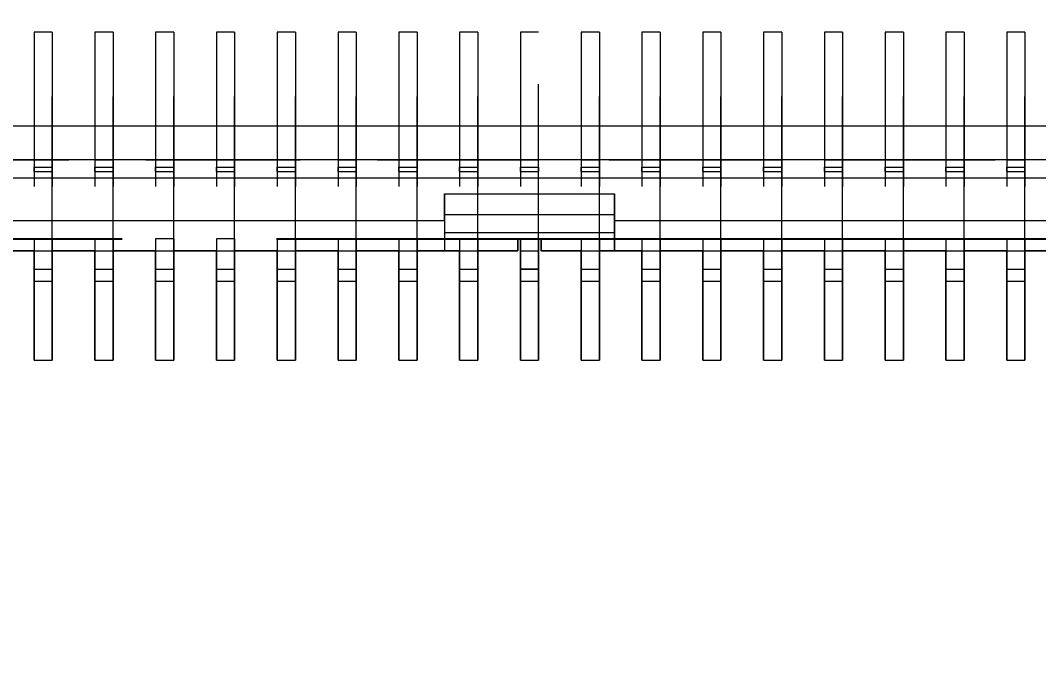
# Model space of a CAD drawing. Header units: millimetres. Extents: x 0 to 403, y 0 to 280.
# Drawn here: x 323.43 to 331.8, y 74.8 to 80.23 of the extents above; entities that cross this region are included whole.
import ezdxf

# ---------------------------------------------------------------- set-up
doc = ezdxf.new("R2010")
doc.units = ezdxf.units.MM
doc.linetypes.add('CENTER', pattern=[10.16, 6.35, -1.27, 1.27, -1.27])
doc.linetypes.add('HIDDEN', pattern=[1.905, 1.27, -0.635])
doc.layers.add('CL', color=2, linetype='CENTER')
doc.layers.add('DIM', color=1, linetype='Continuous')
doc.styles.add('SLDTEXTSTYLE0', font='romans__.ttf', dxfattribs={"width": 0.94})
doc.dimstyles.new('SLDDIMSTYLE1', dxfattribs={"dimtxt": 3, "dimasz": 2, "dimexe": 0, "dimexo": 0.0625, "dimgap": 0.75, "dimtad": 0, "dimtih": 1, "dimtoh": 1, "dimrnd": 1e-09, "dimzin": 12, "dimdsep": 46, "dimtxsty": 'SLDTEXTSTYLE0', "dimblk1": 'NONE', "dimblk2": 'NONE', "dimsah": 1, "dimcen": 0.09, "dimadec": 0, "dimazin": 3, "dimtfac": 1, "dimtofl": 0, "dimtmove": 0, "dimatfit": 3, "dimldrblk": 'NONE', "dimfxl": 1, "dimfrac": 2, "dimtolj": 1, "dimtzin": 12, "dimarcsym": 0})
doc.dimstyles.new('SLDDIMSTYLE2', dxfattribs={"dimtxt": 3, "dimasz": 2, "dimexe": 0, "dimexo": 0.0625, "dimgap": 0.75, "dimtad": 0, "dimtih": 1, "dimtoh": 1, "dimrnd": 1e-09, "dimzin": 4, "dimdsep": 46, "dimtxsty": 'SLDTEXTSTYLE0', "dimblk1": 'NONE', "dimblk2": 'NONE', "dimsah": 1, "dimcen": 0.09, "dimadec": 0, "dimazin": 1, "dimtfac": 1, "dimtofl": 0, "dimtmove": 0, "dimatfit": 3, "dimldrblk": 'NONE', "dimfxl": 1, "dimfrac": 2, "dimtolj": 1, "dimtzin": 12, "dimarcsym": 0})
doc.dimstyles.new('SLDDIMSTYLE7', dxfattribs={"dimtxt": 3, "dimasz": 2, "dimexe": 0, "dimexo": 0.0625, "dimgap": 0.75, "dimtad": 1, "dimrnd": 1e-09, "dimzin": 12, "dimdsep": 46, "dimtxsty": 'SLDTEXTSTYLE0', "dimsah": 1, "dimcen": 0.09, "dimadec": 0, "dimazin": 3, "dimtol": 1, "dimtp": 0.15, "dimtm": 0.15, "dimtfac": 1, "dimtofl": 0, "dimtmove": 0, "dimatfit": 3, "dimfxl": 1, "dimfrac": 2, "dimtolj": 1, "dimarcsym": 0})

# ---------------------------------------------------------------- blocks, each defined once
blk = doc.blocks.new('_D_46')
at = {"layer": 'DIM', "transparency": 16777216}
for p, q in [((306.0133, 71.6405), (306.0133, 76.4291)), ((309.8648, 66.6405), (306.0133, 71.6405)), ((309.8648, 66.6405), (309.8648, 61.6405))]:
    blk.add_line(p, q, dxfattribs=at)
at = {"layer": 'DIM', "transparency": 16777216, "insert": (308.2729, 48.5947), "char_height": 3, "attachment_point": 1, "rotation": 90, "style": 'SLDTEXTSTYLE0'}
blk.add_mtext('74.20', dxfattribs=at)
blk = doc.blocks.new('_NONE')
blk = doc.blocks.new('_D_48')
at = {"layer": 'DIM', "transparency": 16777216}
for p, q in [((264.1333, 71.6405), (264.1333, 82.1791)), ((264.1202, 66.6405), (264.1333, 71.6405)), ((264.1202, 66.6405), (264.1202, 61.6405))]:
    blk.add_line(p, q, dxfattribs=at)
at = {"layer": 'DIM', "transparency": 16777216, "insert": (262.5284, 45.703), "char_height": 3, "attachment_point": 1, "rotation": 90, "style": 'SLDTEXTSTYLE0'}
blk.add_mtext('116.08', dxfattribs=at)
blk = doc.blocks.new('_D_56')
at = {"layer": 'DIM', "transparency": 16777216}
for p, q in [((303.9633, 93.5291), (303.9633, 66.2346)), ((365.7633, 93.5291), (365.7633, 66.2346)), ((365.7633, 67.2346), (303.9633, 67.2346))]:
    blk.add_line(p, q, dxfattribs=at)
for points in [[(303.9633, 67.2346), (305.9633, 66.9846), (305.9633, 67.4846)], [(365.7633, 67.2346), (363.7633, 67.4846), (363.7633, 66.9846)]]:
    blk.add_solid(points, dxfattribs=at)
at = {"layer": 'DIM', "transparency": 16777216, "char_height": 3, "attachment_point": 1, "style": 'SLDTEXTSTYLE0'}
for s, insert in [('61.80', (319.8779, 71.2556)), (' ±0.15', (332.9237, 71.2556))]:
    blk.add_mtext(s, dxfattribs=dict(at, insert=insert))
blk = doc.blocks.new('SW_CENTERMARKSYMBOL_2')
at = {"layer": 'CL', "color": 0}
blk.add_line((46, -87), (112, -87), dxfattribs=at)

msp = doc.modelspace()

# ---------------------------------------------------------------- linework, layer by layer
at = {"color": 7, "linetype": 'HIDDEN', "lineweight": 0}
for p, q in [((323.6883, 80.1291), (323.5383, 80.1291)), ((323.5383, 80.1291), (323.5383, 78.3291)), ((323.5383, 80.1291), (323.5383, 78.4291)), ((323.6883, 78.3291), (323.6883, 80.1291)), ((323.6883, 80.1291), (323.6883, 78.4291)), ((324.1883, 80.1291), (324.0383, 80.1291)), ((324.0383, 80.1291), (324.0383, 78.3291)), ((324.0383, 80.1291), (324.0383, 78.4291)), ((324.1883, 78.3291), (324.1883, 80.1291)), ((324.1883, 80.1291), (324.1883, 78.4291)), ((324.6883, 80.1291), (324.5383, 80.1291)), ((324.5383, 80.1291), (324.5383, 78.3291)), ((324.5383, 80.1291), (324.5383, 78.4291)), ((324.6883, 78.3291), (324.6883, 80.1291)), ((324.6883, 80.1291), (324.6883, 78.4291)), ((325.1883, 80.1291), (325.0383, 80.1291)), ((325.0383, 80.1291), (325.0383, 78.3291)), ((325.0383, 80.1291), (325.0383, 78.4291)), ((325.1883, 78.3291), (325.1883, 80.1291)), ((325.1883, 80.1291), (325.1883, 78.4291)), ((325.6883, 80.1291), (325.5383, 80.1291)), ((325.5383, 80.1291), (325.5383, 78.3291)), ((325.5383, 80.1291), (325.5383, 78.4291)), ((325.6883, 78.3291), (325.6883, 80.1291)), ((325.6883, 80.1291), (325.6883, 78.4291)), ((326.1883, 80.1291), (326.0383, 80.1291)), ((326.0383, 80.1291), (326.0383, 78.3291)), ((326.0383, 80.1291), (326.0383, 78.4291)), ((326.1883, 78.3291), (326.1883, 80.1291)), ((326.1883, 80.1291), (326.1883, 78.4291)), ((326.6883, 80.1291), (326.5383, 80.1291)), ((326.5383, 80.1291), (326.5383, 78.3291)), ((326.5383, 80.1291), (326.5383, 78.4291)), ((326.6883, 78.3291), (326.6883, 80.1291)), ((326.6883, 80.1291), (326.6883, 78.4291)), ((327.1883, 80.1291), (327.0383, 80.1291)), ((327.0383, 80.1291), (327.0383, 78.3291)), ((327.0383, 80.1291), (327.0383, 78.4291)), ((327.1883, 78.3291), (327.1883, 80.1291)), ((327.1883, 80.1291), (327.1883, 78.4291)), ((327.5383, 80.1291), (327.5383, 78.4291)), ((327.6883, 80.1291), (327.5383, 80.1291)), ((327.6883, 78.4291), (327.6883, 80.1291)), ((328.1883, 80.1291), (328.0383, 80.1291)), ((328.0383, 80.1291), (328.0383, 78.3291)), ((328.0383, 80.1291), (328.0383, 78.4291)), ((328.1883, 78.3291), (328.1883, 80.1291)), ((328.1883, 80.1291), (328.1883, 78.4291)), ((328.6883, 80.1291), (328.5383, 80.1291)), ((328.5383, 80.1291), (328.5383, 78.3291)), ((328.5383, 80.1291), (328.5383, 78.4291)), ((328.6883, 78.3291), (328.6883, 80.1291)), ((328.6883, 80.1291), (328.6883, 78.4291)), ((329.1883, 80.1291), (329.0383, 80.1291)), ((329.0383, 80.1291), (329.0383, 78.3291)), ((329.0383, 80.1291), (329.0383, 78.4291)), ((329.1883, 78.3291), (329.1883, 80.1291)), ((329.1883, 80.1291), (329.1883, 78.4291)), ((329.6883, 80.1291), (329.5383, 80.1291)), ((329.5383, 80.1291), (329.5383, 78.3291)), ((329.5383, 80.1291), (329.5383, 78.4291)), ((329.6883, 78.3291), (329.6883, 80.1291)), ((329.6883, 80.1291), (329.6883, 78.4291)), ((330.1883, 80.1291), (330.0383, 80.1291)), ((330.0383, 80.1291), (330.0383, 78.3291)), ((330.0383, 80.1291), (330.0383, 78.4291)), ((330.1883, 78.3291), (330.1883, 80.1291)), ((330.1883, 80.1291), (330.1883, 78.4291)), ((330.6883, 80.1291), (330.5383, 80.1291)), ((330.5383, 80.1291), (330.5383, 78.3291)), ((330.5383, 80.1291), (330.5383, 78.4291)), ((330.6883, 78.3291), (330.6883, 80.1291)), ((330.6883, 80.1291), (330.6883, 78.4291)), ((331.1883, 80.1291), (331.0383, 80.1291)), ((331.0383, 80.1291), (331.0383, 78.3291)), ((331.0383, 80.1291), (331.0383, 78.4291)), ((331.1883, 78.3291), (331.1883, 80.1291)), ((331.1883, 80.1291), (331.1883, 78.4291)), ((331.6883, 80.1291), (331.5383, 80.1291)), ((331.5383, 80.1291), (331.5383, 78.3291)), ((331.5383, 80.1291), (331.5383, 78.4291)), ((331.6883, 78.3291), (331.6883, 80.1291)), ((331.6883, 80.1291), (331.6883, 78.4291)), ((307.3133, 79.0791), (362.4133, 79.0791)), ((323.5383, 79.0791), (323.6883, 79.0791)), ((323.5383, 79.0791), (323.5383, 78.9815)), ((323.6883, 78.9815), (323.6883, 79.0791)), ((324.0383, 79.0791), (324.1883, 79.0791)), ((324.0383, 79.0791), (324.0383, 78.9815)), ((324.1883, 78.9815), (324.1883, 79.0791)), ((324.5383, 79.0791), (324.6883, 79.0791)), ((324.5383, 79.0791), (324.5383, 78.9815)), ((324.6883, 78.9815), (324.6883, 79.0791)), ((325.0383, 79.0791), (325.1883, 79.0791)), ((325.0383, 79.0791), (325.0383, 78.9815)), ((325.1883, 78.9815), (325.1883, 79.0791)), ((325.5383, 79.0791), (325.6883, 79.0791)), ((325.5383, 79.0791), (325.5383, 78.9815)), ((325.6883, 78.9815), (325.6883, 79.0791)), ((326.0383, 79.0791), (326.1883, 79.0791)), ((326.0383, 79.0791), (326.0383, 78.9815)), ((326.1883, 78.9815), (326.1883, 79.0791)), ((326.5383, 79.0791), (326.6883, 79.0791)), ((326.5383, 79.0791), (326.5383, 78.9815)), ((326.6883, 78.9815), (326.6883, 79.0791)), ((327.0383, 79.0791), (327.1883, 79.0791)), ((327.0383, 79.0791), (327.0383, 78.9815)), ((327.1883, 78.9815), (327.1883, 79.0791)), ((327.5383, 79.0791), (327.6883, 79.0791)), ((327.5383, 79.0791), (327.5383, 78.9815)), ((327.6883, 78.9815), (327.6883, 79.0791)), ((328.0383, 79.0791), (328.1883, 79.0791)), ((328.0383, 79.0791), (328.0383, 78.9815)), ((328.1883, 78.9815), (328.1883, 79.0791)), ((328.5383, 79.0791), (328.6883, 79.0791)), ((328.5383, 79.0791), (328.5383, 78.9815)), ((328.6883, 78.9815), (328.6883, 79.0791)), ((329.0383, 79.0791), (329.1883, 79.0791)), ((329.0383, 79.0791), (329.0383, 78.9815)), ((329.1883, 78.9815), (329.1883, 79.0791)), ((329.5383, 79.0791), (329.6883, 79.0791)), ((329.5383, 79.0791), (329.5383, 78.9815)), ((329.6883, 78.9815), (329.6883, 79.0791)), ((330.0383, 79.0791), (330.1883, 79.0791)), ((330.0383, 79.0791), (330.0383, 78.9815)), ((330.1883, 78.9815), (330.1883, 79.0791)), ((330.5383, 79.0791), (330.6883, 79.0791)), ((330.5383, 79.0791), (330.5383, 78.9815)), ((330.6883, 78.9815), (330.6883, 79.0791)), ((331.0383, 79.0791), (331.1883, 79.0791)), ((331.0383, 79.0791), (331.0383, 78.9815)), ((331.1883, 78.9815), (331.1883, 79.0791)), ((331.5383, 79.0791), (331.6883, 79.0791)), ((331.5383, 79.0791), (331.5383, 78.9815)), ((331.6883, 78.9815), (331.6883, 79.0791)), ((326.9133, 78.5791), (326.9133, 78.7991)), ((328.3133, 78.7991), (328.3133, 78.5791)), ((326.9133, 78.6291), (328.3133, 78.6291)), ((326.9133, 78.5791), (326.9133, 78.3291)), ((328.3133, 78.5791), (328.3133, 78.3291)), ((323.6883, 78.4291), (323.5383, 78.4291)), ((323.5383, 78.4291), (323.5383, 78.3291)), ((323.6883, 78.4291), (323.6883, 78.3291)), ((324.1883, 78.4291), (324.0383, 78.4291)), ((324.0383, 78.4291), (324.0383, 78.3291)), ((324.1883, 78.4291), (324.1883, 78.3291)), ((324.6883, 78.4291), (324.5383, 78.4291)), ((324.5383, 78.4291), (324.5383, 78.3291)), ((324.6883, 78.4291), (324.6883, 78.3291)), ((325.1883, 78.4291), (325.0383, 78.4291)), ((325.0383, 78.4291), (325.0383, 78.3291)), ((325.1883, 78.4291), (325.1883, 78.3291)), ((325.6883, 78.4291), (325.5383, 78.4291)), ((325.5383, 78.4291), (325.5383, 78.3291)), ((325.6883, 78.4291), (325.6883, 78.3291)), ((326.1883, 78.4291), (326.0383, 78.4291)), ((326.0383, 78.4291), (326.0383, 78.3291)), ((326.1883, 78.4291), (326.1883, 78.3291)), ((326.6883, 78.4291), (326.5383, 78.4291)), ((326.5383, 78.4291), (326.5383, 78.3291)), ((326.6883, 78.4291), (326.6883, 78.3291)), ((327.1883, 78.4291), (327.0383, 78.4291)), ((327.0383, 78.4291), (327.0383, 78.3291)), ((327.1883, 78.4291), (327.1883, 78.3291)), ((327.5183, 78.4291), (327.5183, 78.3291)), ((327.5383, 78.4291), (327.5183, 78.4291)), ((327.6883, 78.4291), (327.5383, 78.4291)), ((327.5383, 78.4291), (327.5383, 78.3291)), ((327.7083, 78.4291), (327.6883, 78.4291)), ((327.6883, 78.4291), (327.6883, 78.3291)), ((327.7083, 78.3291), (327.7083, 78.4291)), ((328.1883, 78.4291), (328.0383, 78.4291)), ((328.0383, 78.4291), (328.0383, 78.3291)), ((328.1883, 78.4291), (328.1883, 78.3291)), ((328.6883, 78.4291), (328.5383, 78.4291)), ((328.5383, 78.4291), (328.5383, 78.3291)), ((328.6883, 78.4291), (328.6883, 78.3291)), ((329.1883, 78.4291), (329.0383, 78.4291)), ((329.0383, 78.4291), (329.0383, 78.3291)), ((329.1883, 78.4291), (329.1883, 78.3291)), ((329.6883, 78.4291), (329.5383, 78.4291)), ((329.5383, 78.4291), (329.5383, 78.3291)), ((329.6883, 78.4291), (329.6883, 78.3291)), ((330.1883, 78.4291), (330.0383, 78.4291)), ((330.0383, 78.4291), (330.0383, 78.3291)), ((330.1883, 78.4291), (330.1883, 78.3291)), ((330.6883, 78.4291), (330.5383, 78.4291)), ((330.5383, 78.4291), (330.5383, 78.3291)), ((330.6883, 78.4291), (330.6883, 78.3291)), ((331.1883, 78.4291), (331.0383, 78.4291)), ((331.0383, 78.4291), (331.0383, 78.3291)), ((331.1883, 78.4291), (331.1883, 78.3291)), ((331.6883, 78.4291), (331.5383, 78.4291)), ((331.5383, 78.4291), (331.5383, 78.3291)), ((331.6883, 78.4291), (331.6883, 78.3291)), ((323.5383, 78.3291), (323.1883, 78.3291)), ((323.5383, 78.3291), (323.6883, 78.3291)), ((323.5383, 78.3291), (323.5383, 77.4291)), ((324.0383, 78.3291), (323.6883, 78.3291)), ((323.6883, 78.3291), (323.6883, 77.4291)), ((324.0383, 78.3291), (324.1883, 78.3291)), ((324.0383, 78.3291), (324.0383, 77.4291)), ((324.5383, 78.3291), (324.1883, 78.3291)), ((324.1883, 78.3291), (324.1883, 77.4291)), ((324.5383, 78.3291), (324.6883, 78.3291)), ((324.5383, 78.3291), (324.5383, 77.4291)), ((325.0383, 78.3291), (324.6883, 78.3291)), ((324.6883, 78.3291), (324.6883, 77.4291)), ((325.0383, 78.3291), (325.1883, 78.3291)), ((325.0383, 78.3291), (325.0383, 77.4291)), ((325.5383, 78.3291), (325.1883, 78.3291)), ((325.1883, 78.3291), (325.1883, 77.4291)), ((325.5383, 78.3291), (325.6883, 78.3291)), ((325.5383, 78.3291), (325.5383, 77.4291)), ((326.0383, 78.3291), (325.6883, 78.3291)), ((325.6883, 78.3291), (325.6883, 77.4291)), ((326.0383, 78.3291), (326.1883, 78.3291)), ((326.0383, 78.3291), (326.0383, 77.4291)), ((326.5383, 78.3291), (326.1883, 78.3291)), ((326.1883, 78.3291), (326.1883, 77.4291)), ((326.5383, 78.3291), (326.6883, 78.3291)), ((326.5383, 78.3291), (326.5383, 77.4291)), ((327.0383, 78.3291), (326.6883, 78.3291)), ((326.6883, 78.3291), (326.6883, 77.4291)), ((327.0383, 78.3291), (327.1883, 78.3291)), ((327.0383, 78.3291), (327.0383, 77.4291)), ((327.5183, 78.3291), (327.1883, 78.3291)), ((327.1883, 78.3291), (327.1883, 77.4291)), ((327.5383, 78.3291), (327.6883, 78.3291)), ((327.5383, 78.3291), (327.5383, 77.4291)), ((327.6883, 78.3291), (327.6883, 77.4291)), ((328.0383, 78.3291), (327.7083, 78.3291)), ((328.0383, 78.3291), (328.1883, 78.3291)), ((328.0383, 78.3291), (328.0383, 77.4291)), ((328.5383, 78.3291), (328.1883, 78.3291)), ((328.1883, 78.3291), (328.1883, 77.4291)), ((328.5383, 78.3291), (328.6883, 78.3291)), ((328.5383, 78.3291), (328.5383, 77.4291)), ((329.0383, 78.3291), (328.6883, 78.3291)), ((328.6883, 78.3291), (328.6883, 77.4291)), ((329.0383, 78.3291), (329.1883, 78.3291)), ((329.0383, 78.3291), (329.0383, 77.4291)), ((329.5383, 78.3291), (329.1883, 78.3291)), ((329.1883, 78.3291), (329.1883, 77.4291)), ((329.5383, 78.3291), (329.6883, 78.3291)), ((329.5383, 78.3291), (329.5383, 77.4291)), ((330.0383, 78.3291), (329.6883, 78.3291)), ((329.6883, 78.3291), (329.6883, 77.4291)), ((330.0383, 78.3291), (330.1883, 78.3291)), ((330.0383, 78.3291), (330.0383, 77.4291)), ((330.5383, 78.3291), (330.1883, 78.3291)), ((330.1883, 78.3291), (330.1883, 77.4291)), ((330.5383, 78.3291), (330.6883, 78.3291)), ((330.5383, 78.3291), (330.5383, 77.4291)), ((331.0383, 78.3291), (330.6883, 78.3291)), ((330.6883, 78.3291), (330.6883, 77.4291)), ((331.0383, 78.3291), (331.1883, 78.3291)), ((331.0383, 78.3291), (331.0383, 77.4291)), ((331.5383, 78.3291), (331.1883, 78.3291)), ((331.1883, 78.3291), (331.1883, 77.4291)), ((331.5383, 78.3291), (331.6883, 78.3291)), ((331.5383, 78.3291), (331.5383, 77.4291)), ((332.0383, 78.3291), (331.6883, 78.3291)), ((331.6883, 78.3291), (331.6883, 77.4291)), ((327.6883, 78.1791), (327.5383, 78.1791)), ((323.5383, 77.4291), (323.6883, 77.4291)), ((324.0383, 77.4291), (324.1883, 77.4291)), ((324.5383, 77.4291), (324.6883, 77.4291)), ((325.0383, 77.4291), (325.1883, 77.4291)), ((325.5383, 77.4291), (325.6883, 77.4291)), ((326.0383, 77.4291), (326.1883, 77.4291)), ((326.5383, 77.4291), (326.6883, 77.4291)), ((327.0383, 77.4291), (327.1883, 77.4291)), ((327.5383, 77.4291), (327.6883, 77.4291)), ((328.0383, 77.4291), (328.1883, 77.4291)), ((328.5383, 77.4291), (328.6883, 77.4291)), ((329.0383, 77.4291), (329.1883, 77.4291)), ((329.5383, 77.4291), (329.6883, 77.4291)), ((330.0383, 77.4291), (330.1883, 77.4291)), ((330.5383, 77.4291), (330.6883, 77.4291)), ((331.0383, 77.4291), (331.1883, 77.4291)), ((331.5383, 77.4291), (331.6883, 77.4291))]:
    msp.add_line(p, q, dxfattribs=at)
at = {"color": 7, "linetype": 'Continuous', "lineweight": 0}
for p, q in [((363.2133, 79.3536), (306.5133, 79.3536)), ((363.4133, 79.0791), (306.3133, 79.0791)), ((323.5383, 79.0791), (323.5383, 79.0176)), ((323.6883, 79.0176), (323.6883, 79.0791)), ((324.0383, 79.0791), (324.0383, 79.0176)), ((324.1883, 79.0176), (324.1883, 79.0791)), ((324.5383, 79.0791), (324.5383, 79.0176)), ((324.6883, 79.0176), (324.6883, 79.0791)), ((325.0383, 79.0791), (325.0383, 79.0176)), ((325.1883, 79.0176), (325.1883, 79.0791)), ((325.5383, 79.0791), (325.5383, 79.0176)), ((325.6883, 79.0176), (325.6883, 79.0791)), ((326.0383, 79.0791), (326.0383, 79.0176)), ((326.1883, 79.0176), (326.1883, 79.0791)), ((326.5383, 79.0791), (326.5383, 79.0176)), ((326.6883, 79.0176), (326.6883, 79.0791)), ((327.0383, 79.0791), (327.0383, 79.0176)), ((327.1883, 79.0176), (327.1883, 79.0791)), ((327.5383, 79.0791), (327.5383, 79.0176)), ((327.6883, 79.0176), (327.6883, 79.0791)), ((328.0383, 79.0791), (328.0383, 79.0176)), ((328.1883, 79.0176), (328.1883, 79.0791)), ((328.5383, 79.0791), (328.5383, 79.0176)), ((328.6883, 79.0176), (328.6883, 79.0791)), ((329.0383, 79.0791), (329.0383, 79.0176)), ((329.1883, 79.0176), (329.1883, 79.0791)), ((329.5383, 79.0791), (329.5383, 79.0176)), ((329.6883, 79.0176), (329.6883, 79.0791)), ((330.0383, 79.0791), (330.0383, 79.0176)), ((330.1883, 79.0176), (330.1883, 79.0791)), ((330.5383, 79.0791), (330.5383, 79.0176)), ((330.6883, 79.0176), (330.6883, 79.0791)), ((331.0383, 79.0791), (331.0383, 79.0176)), ((331.1883, 79.0176), (331.1883, 79.0791)), ((331.5383, 79.0791), (331.5383, 79.0176)), ((331.6883, 79.0176), (331.6883, 79.0791)), ((323.5383, 79.0176), (323.6883, 79.0176)), ((323.5383, 78.9815), (323.5383, 79.0176)), ((323.5383, 78.9815), (323.6883, 78.9815)), ((323.6883, 79.0176), (323.6883, 78.9815)), ((324.0383, 79.0176), (324.1883, 79.0176)), ((324.0383, 78.9815), (324.0383, 79.0176)), ((324.0383, 78.9815), (324.1883, 78.9815)), ((324.1883, 79.0176), (324.1883, 78.9815)), ((324.5383, 79.0176), (324.6883, 79.0176)), ((324.5383, 78.9815), (324.5383, 79.0176)), ((324.5383, 78.9815), (324.6883, 78.9815)), ((324.6883, 79.0176), (324.6883, 78.9815)), ((325.0383, 79.0176), (325.1883, 79.0176)), ((325.0383, 78.9815), (325.0383, 79.0176)), ((325.0383, 78.9815), (325.1883, 78.9815)), ((325.1883, 79.0176), (325.1883, 78.9815)), ((325.5383, 79.0176), (325.6883, 79.0176)), ((325.5383, 78.9815), (325.5383, 79.0176)), ((325.5383, 78.9815), (325.6883, 78.9815)), ((325.6883, 79.0176), (325.6883, 78.9815)), ((326.0383, 79.0176), (326.1883, 79.0176)), ((326.0383, 78.9815), (326.0383, 79.0176)), ((326.0383, 78.9815), (326.1883, 78.9815)), ((326.1883, 79.0176), (326.1883, 78.9815)), ((326.5383, 79.0176), (326.6883, 79.0176)), ((326.5383, 78.9815), (326.5383, 79.0176)), ((326.5383, 78.9815), (326.6883, 78.9815)), ((326.6883, 79.0176), (326.6883, 78.9815)), ((327.0383, 79.0176), (327.1883, 79.0176)), ((327.0383, 78.9815), (327.0383, 79.0176)), ((327.0383, 78.9815), (327.1883, 78.9815)), ((327.1883, 79.0176), (327.1883, 78.9815)), ((327.5383, 79.0176), (327.6883, 79.0176)), ((327.5383, 78.9815), (327.5383, 79.0176)), ((327.5383, 78.9815), (327.6883, 78.9815)), ((327.6883, 79.0176), (327.6883, 78.9815)), ((328.0383, 79.0176), (328.1883, 79.0176)), ((328.0383, 78.9815), (328.0383, 79.0176)), ((328.0383, 78.9815), (328.1883, 78.9815)), ((328.1883, 79.0176), (328.1883, 78.9815)), ((328.5383, 79.0176), (328.6883, 79.0176)), ((328.5383, 78.9815), (328.5383, 79.0176)), ((328.5383, 78.9815), (328.6883, 78.9815)), ((328.6883, 79.0176), (328.6883, 78.9815)), ((329.0383, 79.0176), (329.1883, 79.0176)), ((329.0383, 78.9815), (329.0383, 79.0176)), ((329.0383, 78.9815), (329.1883, 78.9815)), ((329.1883, 79.0176), (329.1883, 78.9815)), ((329.5383, 79.0176), (329.6883, 79.0176)), ((329.5383, 78.9815), (329.5383, 79.0176)), ((329.5383, 78.9815), (329.6883, 78.9815)), ((329.6883, 79.0176), (329.6883, 78.9815)), ((330.0383, 79.0176), (330.1883, 79.0176)), ((330.0383, 78.9815), (330.0383, 79.0176)), ((330.0383, 78.9815), (330.1883, 78.9815)), ((330.1883, 79.0176), (330.1883, 78.9815)), ((330.5383, 79.0176), (330.6883, 79.0176)), ((330.5383, 78.9815), (330.5383, 79.0176)), ((330.5383, 78.9815), (330.6883, 78.9815)), ((330.6883, 79.0176), (330.6883, 78.9815)), ((331.0383, 79.0176), (331.1883, 79.0176)), ((331.0383, 78.9815), (331.0383, 79.0176)), ((331.0383, 78.9815), (331.1883, 78.9815)), ((331.1883, 79.0176), (331.1883, 78.9815)), ((331.5383, 79.0176), (331.6883, 79.0176)), ((331.5383, 78.9815), (331.5383, 79.0176)), ((331.5383, 78.9815), (331.6883, 78.9815)), ((331.6883, 79.0176), (331.6883, 78.9815)), ((307.3133, 78.9291), (362.4133, 78.9291)), ((326.9133, 78.7991), (328.3133, 78.7991)), ((326.9133, 78.7991), (326.9133, 78.6291)), ((328.3133, 78.6291), (328.3133, 78.7991)), ((323.3133, 78.5791), (326.9133, 78.5791)), ((326.9133, 78.6291), (328.3133, 78.6291)), ((326.9133, 78.6291), (326.9133, 78.4791)), ((328.3133, 78.4791), (328.3133, 78.6291)), ((328.3133, 78.5791), (331.9133, 78.5791)), ((326.9133, 78.4791), (328.3133, 78.4791)), ((326.9133, 78.4791), (326.9133, 78.3291)), ((328.3133, 78.3291), (328.3133, 78.4791)), ((327.5183, 78.4291), (327.7083, 78.4291)), ((327.5183, 78.3291), (327.5183, 78.4291)), ((327.5383, 78.1791), (327.5383, 78.4291)), ((327.6883, 78.1791), (327.6883, 78.4291)), ((327.7083, 78.4291), (327.7083, 78.3291)), ((323.3133, 78.3291), (326.9133, 78.3291)), ((323.5383, 78.1791), (323.5383, 78.3291)), ((323.6883, 78.1791), (323.6883, 78.3291)), ((324.0383, 78.1791), (324.0383, 78.3291)), ((324.1883, 78.1791), (324.1883, 78.3291)), ((324.5383, 78.1791), (324.5383, 78.3291)), ((324.6883, 78.1791), (324.6883, 78.3291)), ((325.0383, 78.1791), (325.0383, 78.3291)), ((325.1883, 78.1791), (325.1883, 78.3291)), ((325.5383, 78.1791), (325.5383, 78.3291)), ((325.6883, 78.1791), (325.6883, 78.3291)), ((326.0383, 78.1791), (326.0383, 78.3291)), ((326.1883, 78.1791), (326.1883, 78.3291)), ((326.5383, 78.1791), (326.5383, 78.3291)), ((326.6883, 78.1791), (326.6883, 78.3291)), ((326.9133, 78.3291), (327.5183, 78.3291)), ((327.0383, 78.1791), (327.0383, 78.3291)), ((327.1883, 78.1791), (327.1883, 78.3291)), ((327.7083, 78.3291), (328.3133, 78.3291)), ((328.0383, 78.1791), (328.0383, 78.3291)), ((328.1883, 78.1791), (328.1883, 78.3291)), ((328.3133, 78.3291), (331.9133, 78.3291)), ((328.5383, 78.1791), (328.5383, 78.3291)), ((328.6883, 78.1791), (328.6883, 78.3291)), ((329.0383, 78.1791), (329.0383, 78.3291)), ((329.1883, 78.1791), (329.1883, 78.3291)), ((329.5383, 78.1791), (329.5383, 78.3291)), ((329.6883, 78.1791), (329.6883, 78.3291)), ((330.0383, 78.1791), (330.0383, 78.3291)), ((330.1883, 78.1791), (330.1883, 78.3291)), ((330.5383, 78.1791), (330.5383, 78.3291)), ((330.6883, 78.1791), (330.6883, 78.3291)), ((331.0383, 78.1791), (331.0383, 78.3291)), ((331.1883, 78.1791), (331.1883, 78.3291)), ((331.5383, 78.1791), (331.5383, 78.3291)), ((331.6883, 78.1791), (331.6883, 78.3291)), ((323.5383, 78.1791), (323.6883, 78.1791)), ((323.5383, 78.0791), (323.5383, 78.1791)), ((323.6883, 78.0791), (323.6883, 78.1791)), ((324.0383, 78.1791), (324.1883, 78.1791)), ((324.0383, 78.0791), (324.0383, 78.1791)), ((324.1883, 78.0791), (324.1883, 78.1791)), ((324.5383, 78.1791), (324.6883, 78.1791)), ((324.5383, 78.0791), (324.5383, 78.1791)), ((324.6883, 78.0791), (324.6883, 78.1791)), ((325.0383, 78.1791), (325.1883, 78.1791)), ((325.0383, 78.0791), (325.0383, 78.1791)), ((325.1883, 78.0791), (325.1883, 78.1791)), ((325.5383, 78.1791), (325.6883, 78.1791)), ((325.5383, 78.0791), (325.5383, 78.1791)), ((325.6883, 78.0791), (325.6883, 78.1791)), ((326.0383, 78.1791), (326.1883, 78.1791)), ((326.0383, 78.0791), (326.0383, 78.1791)), ((326.1883, 78.0791), (326.1883, 78.1791)), ((326.5383, 78.1791), (326.6883, 78.1791)), ((326.5383, 78.0791), (326.5383, 78.1791)), ((326.6883, 78.0791), (326.6883, 78.1791)), ((327.0383, 78.1791), (327.1883, 78.1791)), ((327.0383, 78.0791), (327.0383, 78.1791)), ((327.1883, 78.0791), (327.1883, 78.1791)), ((327.5383, 78.1791), (327.6883, 78.1791)), ((327.5383, 78.0791), (327.5383, 78.1791)), ((327.6883, 78.0791), (327.6883, 78.1791)), ((328.0383, 78.1791), (328.1883, 78.1791)), ((328.0383, 78.0791), (328.0383, 78.1791)), ((328.1883, 78.0791), (328.1883, 78.1791)), ((328.5383, 78.1791), (328.6883, 78.1791)), ((328.5383, 78.0791), (328.5383, 78.1791)), ((328.6883, 78.0791), (328.6883, 78.1791)), ((329.0383, 78.1791), (329.1883, 78.1791)), ((329.0383, 78.0791), (329.0383, 78.1791)), ((329.1883, 78.0791), (329.1883, 78.1791)), ((329.5383, 78.1791), (329.6883, 78.1791)), ((329.5383, 78.0791), (329.5383, 78.1791)), ((329.6883, 78.0791), (329.6883, 78.1791)), ((330.0383, 78.1791), (330.1883, 78.1791)), ((330.0383, 78.0791), (330.0383, 78.1791)), ((330.1883, 78.0791), (330.1883, 78.1791)), ((330.5383, 78.1791), (330.6883, 78.1791)), ((330.5383, 78.0791), (330.5383, 78.1791)), ((330.6883, 78.0791), (330.6883, 78.1791)), ((331.0383, 78.1791), (331.1883, 78.1791)), ((331.0383, 78.0791), (331.0383, 78.1791)), ((331.1883, 78.0791), (331.1883, 78.1791)), ((331.5383, 78.1791), (331.6883, 78.1791)), ((331.5383, 78.0791), (331.5383, 78.1791)), ((331.6883, 78.0791), (331.6883, 78.1791)), ((323.5383, 78.0791), (323.6883, 78.0791)), ((323.5383, 77.4291), (323.5383, 78.0791)), ((323.6883, 77.4291), (323.6883, 78.0791)), ((324.0383, 78.0791), (324.1883, 78.0791)), ((324.0383, 77.4291), (324.0383, 78.0791)), ((324.1883, 77.4291), (324.1883, 78.0791)), ((324.5383, 78.0791), (324.6883, 78.0791)), ((324.5383, 77.4291), (324.5383, 78.0791)), ((324.6883, 77.4291), (324.6883, 78.0791)), ((325.0383, 78.0791), (325.1883, 78.0791)), ((325.0383, 77.4291), (325.0383, 78.0791)), ((325.1883, 77.4291), (325.1883, 78.0791)), ((325.5383, 78.0791), (325.6883, 78.0791)), ((325.5383, 77.4291), (325.5383, 78.0791)), ((325.6883, 77.4291), (325.6883, 78.0791)), ((326.0383, 78.0791), (326.1883, 78.0791)), ((326.0383, 77.4291), (326.0383, 78.0791)), ((326.1883, 77.4291), (326.1883, 78.0791)), ((326.5383, 78.0791), (326.6883, 78.0791)), ((326.5383, 77.4291), (326.5383, 78.0791)), ((326.6883, 77.4291), (326.6883, 78.0791)), ((327.0383, 78.0791), (327.1883, 78.0791)), ((327.0383, 77.4291), (327.0383, 78.0791)), ((327.1883, 77.4291), (327.1883, 78.0791)), ((327.5383, 78.0791), (327.6883, 78.0791)), ((327.5383, 77.4291), (327.5383, 78.0791)), ((327.6883, 77.4291), (327.6883, 78.0791)), ((328.0383, 78.0791), (328.1883, 78.0791)), ((328.0383, 77.4291), (328.0383, 78.0791)), ((328.1883, 77.4291), (328.1883, 78.0791)), ((328.5383, 78.0791), (328.6883, 78.0791)), ((328.5383, 77.4291), (328.5383, 78.0791)), ((328.6883, 77.4291), (328.6883, 78.0791)), ((329.0383, 78.0791), (329.1883, 78.0791)), ((329.0383, 77.4291), (329.0383, 78.0791)), ((329.1883, 77.4291), (329.1883, 78.0791)), ((329.5383, 78.0791), (329.6883, 78.0791)), ((329.5383, 77.4291), (329.5383, 78.0791)), ((329.6883, 77.4291), (329.6883, 78.0791)), ((330.0383, 78.0791), (330.1883, 78.0791)), ((330.0383, 77.4291), (330.0383, 78.0791)), ((330.1883, 77.4291), (330.1883, 78.0791)), ((330.5383, 78.0791), (330.6883, 78.0791)), ((330.5383, 77.4291), (330.5383, 78.0791)), ((330.6883, 77.4291), (330.6883, 78.0791)), ((331.0383, 78.0791), (331.1883, 78.0791)), ((331.0383, 77.4291), (331.0383, 78.0791)), ((331.1883, 77.4291), (331.1883, 78.0791)), ((331.5383, 78.0791), (331.6883, 78.0791)), ((331.5383, 77.4291), (331.5383, 78.0791)), ((331.6883, 77.4291), (331.6883, 78.0791)), ((323.5383, 77.4291), (323.6883, 77.4291)), ((324.0383, 77.4291), (324.1883, 77.4291)), ((324.5383, 77.4291), (324.6883, 77.4291)), ((325.0383, 77.4291), (325.1883, 77.4291)), ((325.5383, 77.4291), (325.6883, 77.4291)), ((326.0383, 77.4291), (326.1883, 77.4291)), ((326.5383, 77.4291), (326.6883, 77.4291)), ((327.0383, 77.4291), (327.1883, 77.4291)), ((327.5383, 77.4291), (327.6883, 77.4291)), ((328.0383, 77.4291), (328.1883, 77.4291)), ((328.5383, 77.4291), (328.6883, 77.4291)), ((329.0383, 77.4291), (329.1883, 77.4291)), ((329.5383, 77.4291), (329.6883, 77.4291)), ((330.0383, 77.4291), (330.1883, 77.4291)), ((330.5383, 77.4291), (330.6883, 77.4291)), ((331.0383, 77.4291), (331.1883, 77.4291)), ((331.5383, 77.4291), (331.6883, 77.4291))]:
    msp.add_line(p, q, dxfattribs=at)

# ---------------------------------------------------------------- block references
at = {"layer": 'CL'}
msp.add_blockref('SW_CENTERMARKSYMBOL_2', (259.2133, 165.4291), dxfattribs=at)

# ---------------------------------------------------------------- dimensions: what is measured, and where the dimension line sits
at = {"layer": 'DIM'}
dim = msp.add_linear_dim(base=(303.9633, 67.2346), p1=(365.7633, 94.5291), p2=(303.9633, 94.5291), dimstyle='SLDDIMSTYLE7', dxfattribs=at)
dim.commit()
dim.dimension.update_dxf_attribs({"geometry": '_D_56', "text_midpoint": (334.8633, 67.2346), "dimtype": 160})
for feature_location, offset, dimstyle, picture, middle in [((264.1333, 83.1791, 0.1), (-0.0131, -21.5386), 'SLDDIMSTYLE1', '_D_48', (264.1202, 53.6718)), ((306.0133, 77.4291, 0.1), (3.8514, -15.7886), 'SLDDIMSTYLE2', '_D_46', (309.8648, 55.1176))]:
    dim = msp.add_ordinate_dim(feature_location=feature_location, offset=offset, dtype=1, origin=(380.2133, 74.4291, 0.1), dimstyle=dimstyle, dxfattribs=at)
    dim.commit()
    dim.dimension.update_dxf_attribs({"geometry": picture, "text_midpoint": middle})

doc.saveas('drawing.dxf')
